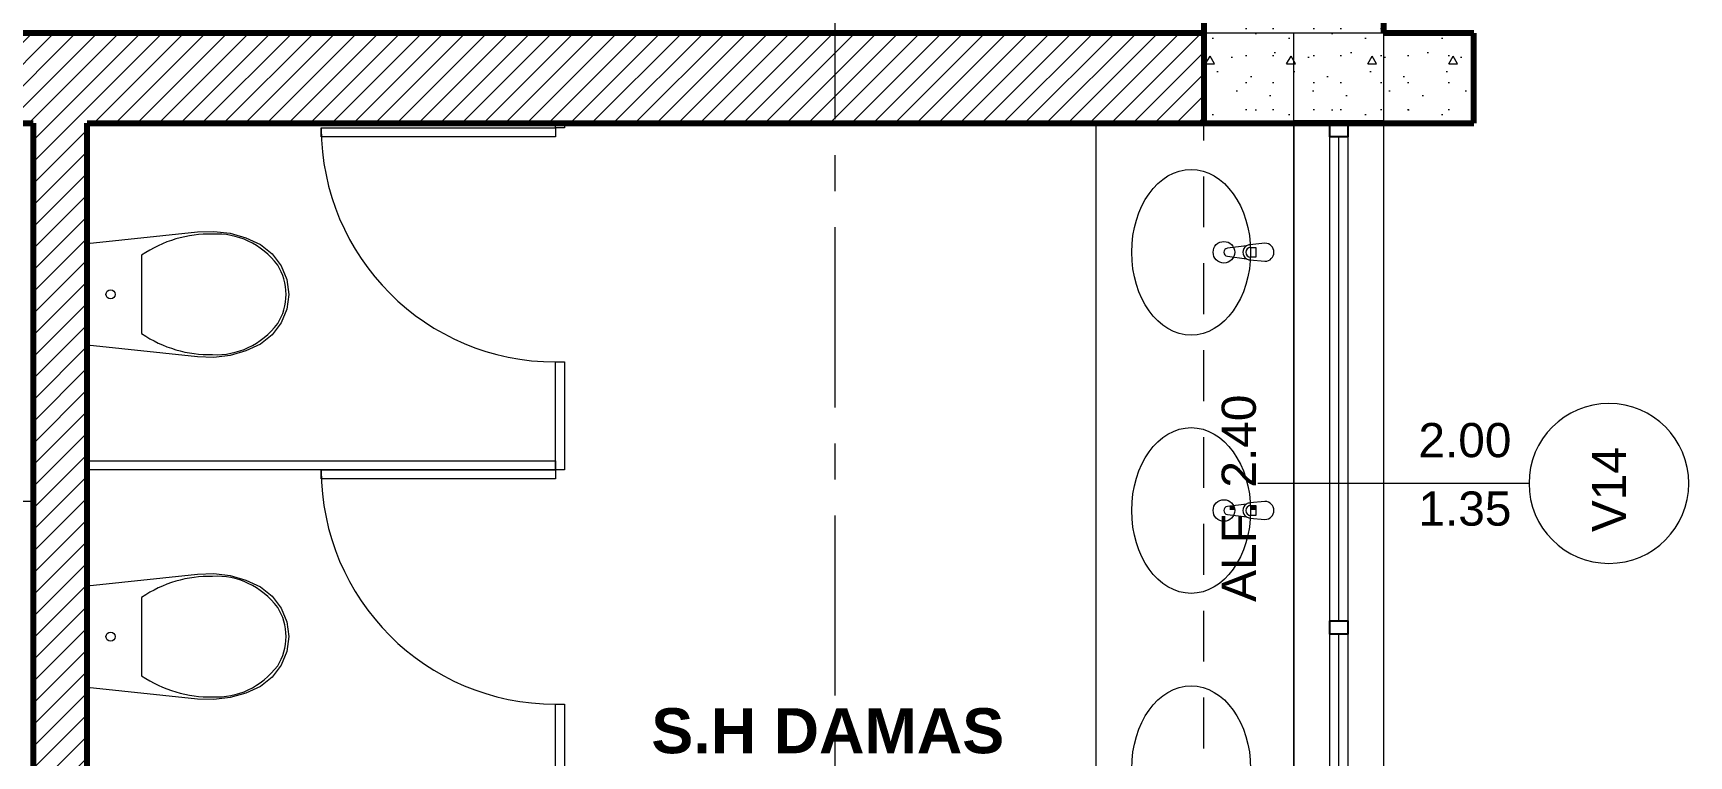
# Model space of a CAD drawing. Header units: inches. Extents: x -38 to 5698, y -33 to 92.
# Drawn here: x 232.82 to 237.417, y 18.344 to 20.35 of the extents above; entities that cross this region are included whole.
import ezdxf

# ---------------------------------------------------------------- set-up
doc = ezdxf.new("R2010")
doc.units = ezdxf.units.IN
doc.header["$MEASUREMENT"] = 0
doc.set_wipeout_variables(frame=1)
for name, pattern in [('Hidden Line', [0.195611, 0.141111, -0.0545]), ('Línea Oculta', [0.195611, 0.141111, -0.0545]), ('Punto & Raya', [0.65, 0.5, -0.075, 0, -0.075]), ('Rayas', [0.282222, 0.141111, -0.141111]), ('Wipeout_Contour', [1, 0, -1])]:
    doc.linetypes.add(name, pattern=pattern)
for name, color, linetype in [('02 _ ARQ _ ALB _ Ejes Generales', 7, 'Continuous'), ('02 _ ARQ _ ZON _ Espacio.3D', 7, 'Continuous'), ('08 _ STR _ EXT _ 06 Columnas', 7, 'Continuous'), ('08 _ STR _ EXT _ 06 Elementos de Fachada', 7, 'Continuous'), ('08 _ STR _ EXT _ 07 Losa Aligerada', 7, 'Continuous'), ('08 _ STR _ EXT _ 09 Vigas', 7, 'Continuous'), ('Estructura - 04 MURO', 253, 'Continuous'), ('Interior - Sanitarios', 7, 'Continuous'), ('Marcador - Secciones', 251, 'Continuous')]:
    doc.layers.add(name, color=color, linetype=linetype)
doc.styles.add('Estilo_Generado_4', font='swisse.ttf')
doc.styles.add('Estilo_Generado_8', font='arialbd.ttf')
pattern_1 = [(0, (185.00002, 3e-09), (0, 0.3897114), [0.024375, -0.200625]), (0, (185.11252, 0.19486), (0, 0.3897114), [0.024375, -0.200625]), (60, (185.00002, 3e-09), (-0.3375, 0.1948557), [0.024375, -0.200625]), (60, (185.22502, 3e-09), (-0.3375, 0.1948557), [0.024375, -0.200625]), (120, (185.0244, 3e-09), (0.3375, 0.1948557), [0.024375, -0.200625]), (120, (185.2494, 3e-09), (0.3375, 0.1948557), [0.024375, -0.200625]), (0, (185.00002, 0.0375), (0, 0.075), [0, -0.075, 0, -0.1125]), (45, (185.03752, 0.0375), (-0.05303301, 0.05303301), [0, -0.05625, 0, -0.09375])]
pattern_2 = [(45, (185.000023, 3e-09), (-0.030052038, 0.030052038), [])]

msp = doc.modelspace()

# ---------------------------------------------------------------- hatches: boundary and pattern name
at = {"layer": '08 _ STR _ EXT _ 06 Elementos de Fachada', "linetype": 'Continuous', "lineweight": 9}
h = msp.add_hatch(dxfattribs=at)
h.set_pattern_fill('HORMIGÓN_EN_MASA_0002', color=250, style=0, pattern_type=2)
h.set_pattern_definition(pattern_1)
h.paths.add_polyline_path([(236.57, 20.1), (236.82, 20.1), (236.82, 20.35), (236.57, 20.35)])

# ---------------------------------------------------------------- linework, layer by layer
at = {"layer": '02 _ ARQ _ ALB _ Ejes Generales', "color": 252, "linetype": 'Punto & Raya', "lineweight": 13}
msp.add_line((236.32, 3.05), (236.32, 44.9), dxfattribs=at)
at = {"layer": '02 _ ARQ _ ZON _ Espacio.3D', "color": 254, "linetype": 'Continuous', "lineweight": 0, "flags": 128}
msp.add_lwpolyline([(205.07, 17.4), (229.57, 17.4), (229.57, 16.25), (230.77, 16.25), (230.77, 15.5372), (232.42, 15.5372), (232.42, 15.1499), (233.32, 15.1499), (233.3204, 17.1), (232.82, 17.1), (232.82, 19.05), (230.67, 19.05), (230.67, 20.35), (231.67, 20.35), (231.67, 22.25), (231.17, 22.25), (231.17, 22.7), (231.67, 22.7), (231.67, 24.4), (231.17, 24.4), (231.17, 24.85), (231.67, 24.85), (231.67, 29.7), (208.07, 29.7)], dxfattribs=at)
at = {"layer": '02 _ ARQ _ ZON _ Espacio.3D', "color": 9, "linetype": 'Continuous', "lineweight": 5, "flags": 128}
msp.add_lwpolyline([(232.97, 20.1), (232.97, 17.2499), (234.295, 17.2499), (234.295, 17.0999), (233.32, 17.0999), (233.32, 16.1999), (236.32, 16.1999), (236.32, 16.4), (236.07, 16.4), (236.07, 16.9), (235.57, 16.9), (235.57, 17.4), (236.32, 17.4), (236.32, 20.1)], close=True, dxfattribs=at)
at = {"layer": '08 _ STR _ EXT _ 06 Columnas', "color": 7, "linetype": 'Continuous', "lineweight": 80, "flags": 128}
msp.add_lwpolyline([(236.57, 20.1), (236.57, 20.1)], dxfattribs=at)
at = {"layer": '08 _ STR _ EXT _ 06 Elementos de Fachada', "color": 7, "linetype": 'Continuous', "lineweight": 80, "flags": 128}
for points in [[(236.82, 20.35), (236.57, 20.35)], [(236.82, 20.1), (236.82, 20.35)], [(236.57, 20.1), (236.82, 20.1)]]:
    msp.add_lwpolyline(points, dxfattribs=at)
at = {"layer": '08 _ STR _ EXT _ 07 Losa Aligerada', "color": 7, "linetype": 'Rayas', "lineweight": 18, "flags": 128}
msp.add_lwpolyline([(193.22, 11.97, 1.049431), (198.7936, 6.3), (209.6002, 6.3), (209.6002, 6.2005), (214.7981, 6.2005), (214.7981, 7.2), (222.07, 7.2), (222.07, 5.6637), (223.2699, 5.6637), (223.2699, 4.2), (228.3699, 4.2), (228.3699, 5.6637), (229.57, 5.6637), (229.57, 7.2), (236.57, 7.2), (236.57, 14.9999), (236.57, 15.1499), (236.5699, 15.1499), (236.5699, 15.7999), (236.57, 15.7999), (236.57, 18.1001), (236.57, 20.35), (234.07, 20.35), (231.67, 20.35), (231.67, 22.35), (231.67, 22.6), (231.67, 24.5), (231.67, 24.75), (231.67, 26.75), (236.57, 26.75), (236.57, 29.7), (236.57, 35.2005), (236.57, 39.9), (228.67, 39.9), (223.5529, 39.9), (223.5529, 40.9), (218.9324, 40.9), (218.9324, 39.9), (208.37, 39.9), (208.37, 41.4352), (207.42, 41.4352), (207.42, 42.9), (202.22, 42.9), (202.22, 41.4352), (201.2699, 41.4352), (201.2699, 39.9), (196.27, 39.9), (196.27, 41.1), (192.87, 41.1), (192.87, 37.7), (194.07, 37.7), (194.07, 33.9), (193.17, 33.9), (193.17, 21.2663), (193.22, 21.2663)], format="xyb", close=True, dxfattribs=at)
at = {"layer": '08 _ STR _ EXT _ 07 Losa Aligerada', "color": 7, "linetype": 'Continuous', "lineweight": 18, "flags": 128}
msp.add_lwpolyline([(228.3699, 4.4445), (229.37, 4.4445), (229.37, 7.2), (236.57, 7.2), (236.57, 14.9999), (236.57, 15.1499), (236.5699, 15.1499), (236.5699, 15.7999), (236.57, 15.7999), (236.57, 18.1001), (236.57, 20.35), (234.07, 20.35), (231.67, 20.35), (231.67, 22.35), (231.67, 22.6), (231.67, 24.5), (231.67, 24.75), (231.67, 26.75), (236.07, 26.75), (236.57, 26.75), (236.57, 39.9)], dxfattribs=at)
at = {"layer": '08 _ STR _ EXT _ 09 Vigas', "color": 251, "linetype": 'Hidden Line', "lineweight": 13}
msp.add_line((236.57, 7.2), (236.57, 20.35), dxfattribs=at)
at = {"layer": 'Estructura - 04 MURO', "color": 251, "linetype": 'Línea Oculta', "lineweight": 13}
msp.add_line((236.52, 20.35), (236.37, 20.35), dxfattribs=at)
msp.add_line((236.52, 20.35), (236.37, 20.35), dxfattribs=at)
at = {"layer": 'Estructura - 04 MURO', "color": 7, "linetype": 'Continuous', "lineweight": 80}
for p, q in [((236.42, 20.1), (236.32, 20.1)), ((236.42, 20.1), (236.32, 20.1)), ((236.47, 20.1), (236.42, 20.1)), ((236.47, 20.1), (236.42, 20.1)), ((236.47, 20.1), (236.42, 20.1)), ((236.57, 20.1), (236.47, 20.1)), ((236.57, 20.1), (236.47, 20.1))]:
    msp.add_line(p, q, dxfattribs=at)
at = {"layer": 'Estructura - 04 MURO', "color": 165, "linetype": 'Continuous', "lineweight": 15}
for p, q in [((236.32, 18.1001), (236.32, 20.1)), ((236.57, 18.1001), (236.57, 20.1)), ((236.42, 18.7188), (236.42, 20.0625)), ((236.445, 18.7188), (236.445, 20.0625)), ((236.47, 20.0625), (236.47, 18.7188)), ((236.9731, 19.1), (236.22, 19.1)), ((236.42, 18.1376), (236.42, 18.6813)), ((236.445, 18.1376), (236.445, 18.6813)), ((236.47, 18.6813), (236.47, 18.1376))]:
    msp.add_line(p, q, dxfattribs=at)
at = {"layer": 'Estructura - 04 MURO', "color": 165, "linetype": 'Continuous', "lineweight": 25}
for p, q in [((236.42, 20.0625), (236.42, 20.1)), ((236.47, 20.1), (236.47, 20.0625)), ((236.47, 20.0625), (236.42, 20.0625)), ((236.42, 18.7), (236.42, 18.7188)), ((236.42, 18.7188), (236.47, 18.7188)), ((236.47, 18.7188), (236.47, 18.7)), ((236.42, 18.6813), (236.42, 18.7)), ((236.47, 18.6813), (236.42, 18.6813)), ((236.47, 18.7), (236.47, 18.6813))]:
    msp.add_line(p, q, dxfattribs=at)
at = {"layer": 'Estructura - 04 MURO', "color": 251, "linetype": 'Continuous', "lineweight": 13, "flags": 128}
msp.add_lwpolyline([(237.195, 18.8781, 1), (237.195, 19.322, 1)], format="xyb", close=True, dxfattribs=at)
at = {"layer": 'Interior - Sanitarios', "color": 205, "linetype": 'Continuous', "lineweight": 13}
for p, q in [((235.77, 20.1), (235.77, 17.95)), ((235.77, 20.1), (236.32, 20.1)), ((236.32, 20.1), (236.32, 17.95)), ((236.2002, 19.7553), (236.2151, 19.7553)), ((236.2151, 19.7281), (236.2002, 19.7281)), ((236.2151, 19.7553), (236.2151, 19.7281)), ((236.2002, 19.0386), (236.2151, 19.0386)), ((236.2151, 19.0386), (236.2151, 19.0114)), ((236.2151, 19.0114), (236.2002, 19.0114))]:
    msp.add_line(p, q, dxfattribs=at)
at = {"layer": 'Interior - Sanitarios', "color": 251, "linetype": 'Continuous', "lineweight": 13}
for p, q in [((233.1214, 19.6249), (233.1214, 19.7339)), ((233.1214, 19.516), (233.1214, 19.6249)), ((233.1214, 18.6749), (233.1214, 18.7839)), ((233.1214, 18.566), (233.1214, 18.6749))]:
    msp.add_line(p, q, dxfattribs=at)
at = {"layer": 'Interior - Sanitarios', "color": 175, "linetype": 'Continuous', "lineweight": 13}
for p, q in [((234.27, 19.1499), (234.27, 19.4374)), ((234.27, 19.4374), (234.295, 19.4374)), ((234.295, 19.4374), (234.295, 19.1499)), ((234.27, 19.1374), (234.27, 19.1499)), ((234.295, 19.1374), (234.27, 19.1374)), ((234.295, 19.1499), (234.295, 19.1374)), ((234.27, 18.1999), (234.27, 18.4874)), ((234.27, 18.4874), (234.295, 18.4874)), ((234.295, 18.4874), (234.295, 18.1999))]:
    msp.add_line(p, q, dxfattribs=at)
at = {"layer": 'Interior - Sanitarios', "color": 175, "linetype": 'Continuous', "lineweight": 13, "flags": 128}
for points in [[(234.295, 20.0874), (234.27, 20.0874), (234.27, 20.0999), (234.295, 20.0999)], [(232.97, 19.1374), (232.97, 19.1624), (234.27, 19.1624), (234.27, 19.1374)]]:
    msp.add_lwpolyline(points, close=True, dxfattribs=at)
at = {"layer": 'Interior - Sanitarios', "color": 7, "linetype": 'Continuous', "lineweight": 13, "flags": 128}
for points in [[(234.27, 20.0624), (233.62, 20.0624), (233.62, 20.0874), (234.27, 20.0874)], [(234.27, 19.1124), (233.62, 19.1124), (233.62, 19.1374), (234.27, 19.1374)]]:
    msp.add_lwpolyline(points, close=True, dxfattribs=at)
at = {"layer": 'Interior - Sanitarios', "color": 251, "linetype": 'Continuous', "lineweight": 13, "flags": 128}
for points in [[(233.3667, 19.7944), (233.4103, 19.7819), (233.4513, 19.7629), (233.4839, 19.7373), (233.5088, 19.7043), (233.5246, 19.666), (233.53, 19.6249), (233.5246, 19.5839), (233.5088, 19.5456), (233.4839, 19.5125), (233.4513, 19.4869), (233.4103, 19.4679), (233.3667, 19.4555), (233.3218, 19.45), (233.2766, 19.4516), (232.97, 19.484), (232.97, 19.7659), (233.2766, 19.7983), (233.3218, 19.7998)], [(233.3667, 18.8444), (233.4103, 18.8319), (233.4513, 18.8129), (233.4839, 18.7873), (233.5088, 18.7543), (233.5246, 18.716), (233.53, 18.6749), (233.5246, 18.6339), (233.5088, 18.5956), (233.4839, 18.5625), (233.4513, 18.5369), (233.4103, 18.5179), (233.3667, 18.5055), (233.3218, 18.5), (233.2766, 18.5016), (232.97, 18.534), (232.97, 18.8159), (233.2766, 18.8483), (233.3218, 18.8498)]]:
    msp.add_lwpolyline(points, close=True, dxfattribs=at)
at = {"layer": 'Interior - Sanitarios', "color": 205, "linetype": 'Continuous', "lineweight": 13, "flags": 128}
for points in [[(236.24, 19.7667), (236.198, 19.7627, 0.12102), (236.1885, 19.7594), (236.1356, 19.7528, 0.882566), (236.1356, 19.7306), (236.1885, 19.7239, 0.12102), (236.198, 19.7207), (236.24, 19.7167, 1)], [(236.24, 19.05), (236.198, 19.046, 0.12102), (236.1885, 19.0427), (236.1356, 19.0361, 0.882566), (236.1356, 19.0139), (236.1885, 19.0073, 0.12102), (236.198, 19.004), (236.24, 19, 1)]]:
    msp.add_lwpolyline(points, format="xyb", close=True, dxfattribs=at)
at = {"layer": 'Interior - Sanitarios', "color": 205, "linetype": 'Continuous', "lineweight": 13}
for centre in [(236.1261, 19.7417), (236.1261, 19.025)]:
    msp.add_circle(centre, 0.03, dxfattribs=at)
at = {"layer": 'Interior - Sanitarios', "color": 251, "linetype": 'Continuous', "lineweight": 13}
for centre in [(233.035, 19.6249), (233.035, 18.6749)]:
    msp.add_circle(centre, 0.0127, dxfattribs=at)
at = {"layer": 'Interior - Sanitarios', "color": 7, "linetype": 'Continuous', "lineweight": 13}
for centre in [(234.27, 20.0874), (234.27, 19.1374)]:
    msp.add_arc(centre, 0.65, 180, 270, dxfattribs=at)
at = {"layer": 'Interior - Sanitarios', "color": 205, "linetype": 'Continuous', "lineweight": 13}
for centre, radius, start, end in [((236.1999, 19.7417), 0.0211, 122.771, 237.229), ((236.2002, 19.7417), 0.0136, 90, 270), ((236.1999, 19.025), 0.0211, 122.771, 237.229), ((236.2002, 19.025), 0.0136, 90, 270)]:
    msp.add_arc(centre, radius, start, end, dxfattribs=at)
for centre in [(236.035, 19.7417), (236.035, 19.025), (236.035, 18.3083)]:
    msp.add_ellipse(centre, major_axis=(0, 0.23), ratio=0.717391, dxfattribs=at)
at = {"layer": 'Interior - Sanitarios', "color": 251, "linetype": 'Continuous', "lineweight": 13}
for centre, major_axis, start_param, end_param in [((233.3094, 19.3668), (0, 0.4253), 6.259569, 6.81259), ((233.3308, 19.5355), (0, 0.2569), 5.438328, 6.338917), ((233.4012, 19.6241), (0, 0.1385), 4.71825, 5.344893), ((233.4012, 19.6257), (0, 0.1385), 4.079884, 4.706528), ((233.3308, 19.7144), (0, 0.2569), 3.085865, 3.986454), ((233.3094, 19.883), (0, 0.4253), 2.61219, 3.165211), ((233.3094, 18.4168), (0, 0.4253), 6.259569, 6.81259), ((233.3308, 18.5855), (0, 0.2569), 5.438328, 6.338917), ((233.4012, 18.6741), (0, 0.1385), 4.71825, 5.344893), ((233.4012, 18.6757), (0, 0.1385), 4.079884, 4.706528), ((233.3308, 18.7644), (0, 0.2569), 3.085865, 3.986454), ((233.3094, 18.933), (0, 0.4253), 2.61219, 3.165211)]:
    msp.add_ellipse(centre, major_axis=major_axis, ratio=0.875546, start_param=start_param, end_param=end_param, dxfattribs=at)

# ---------------------------------------------------------------- texts
at = {"layer": '02 _ ARQ _ ZON _ Espacio.3D', "color": 252, "lineweight": 25, "insert": (235.0262, 18.4762), "char_height": 0.125, "attachment_point": 2, "style": 'Estilo_Generado_8'}
msp.add_mtext('\\A1;{\\pqc;\\pt0;\\fArial|b1|i0|c0|p34;S.H DAMAS}', dxfattribs=at)
at = {"layer": 'Estructura - 04 MURO', "color": 251, "lineweight": 25, "char_height": 0.095, "attachment_point": 7, "style": 'Estilo_Generado_4'}
for s, insert, rotation in [('\\A1;{\\pql;\\pt0;\\fSwis721 Ex BT|b0|i0|c0|p34;ALF: 2.40\\fSwis721 Ex BT|b0|i0|c0|p34;\\A1{\\H.66x;\\S^  ;}\\fSwis721 Ex BT|b0|i0|c0|p34;\\fSwis721 Ex BT|b0|i0|c0|p34;}', (236.2425, 18.7713), 89.9997), ('\\A1;{\\pql;\\pt0;\\fSwis721 Ex BT|b0|i0|c0|p34;2.00\\fSwis721 Ex BT|b0|i0|c0|p34;\\A1{\\H.66x;\\S^  ;}\\fSwis721 Ex BT|b0|i0|c0|p34;\\fSwis721 Ex BT|b0|i0|c0|p34;}', (236.666, 19.1451), 359.9997), ('\\A1;{\\pql;\\pt0;\\fSwis721 Ex BT|b0|i0|c0|p34;V14\\fSwis721 Ex BT|b0|i0|c0|p34;\\fSwis721 Ex BT|b0|i0|c0|p34;\\fSwis721 Ex BT|b0|i0|c0|p34;}', (237.2425, 18.965), 89.9997), ('\\A1;{\\pql;\\pt0;\\fSwis721 Ex BT|b0|i0|c0|p34;1.35\\fSwis721 Ex BT|b0|i0|c0|p34;\\A1{\\H.66x;\\S^  ;}\\fSwis721 Ex BT|b0|i0|c0|p34;\\fSwis721 Ex BT|b0|i0|c0|p34;}', (236.666, 18.9551), 359.9997)]:
    msp.add_mtext(s, dxfattribs=dict(at, insert=insert, rotation=rotation))

# ---------------------------------------------------------------- next in the draw order: wipeouts: each hides what was drawn before it
at = {"color": 254, "linetype": 'Wipeout_Contour', "lineweight": 0, "ltscale": 6626.746294}
msp.add_wipeout([(230.82, 20.1), (236.07, 20.1), (236.07, 20.35), (230.82, 20.35)], dxfattribs=at).dxf.layer = 'Estructura - 04 MURO'

# ---------------------------------------------------------------- next in the draw order: hatches: boundary and pattern name
at = {"layer": '08 _ STR _ EXT _ 06 Columnas', "linetype": 'Continuous', "lineweight": 9}
h = msp.add_hatch(dxfattribs=at)
h.set_pattern_fill('HORMIGÓN_EN_MASA_0002', style=0, pattern_type=2)
h.set_pattern_definition(pattern_1)
h.paths.add_polyline_path([(236.07, 20.7), (236.07, 20.1), (236.57, 20.1), (236.57, 20.35), (236.57, 20.35), (236.57, 20.7)])
at = {"layer": 'Estructura - 04 MURO', "linetype": 'Continuous', "lineweight": 5}
h = msp.add_hatch(dxfattribs=at)
h.set_pattern_fill('LADRILLO_COMÚN_0002', color=252, style=0, pattern_type=2)
h.set_pattern_definition(pattern_2)
h.paths.add_polyline_path([(230.82, 20.1), (236.07, 20.1), (236.07, 20.35), (230.82, 20.35)])

# ---------------------------------------------------------------- next in the draw order: linework, layer by layer
at = {"layer": '08 _ STR _ EXT _ 06 Columnas', "color": 7, "linetype": 'Continuous', "lineweight": 80, "flags": 128}
msp.add_lwpolyline([(236.57, 20.35), (236.57, 20.7), (236.07, 20.7), (236.07, 20.1), (236.57, 20.1)], dxfattribs=at)
at = {"layer": '08 _ STR _ EXT _ 09 Vigas', "color": 251, "linetype": 'Hidden Line', "lineweight": 13}
msp.add_line((236.07, 17.4), (236.07, 20.35), dxfattribs=at)
at = {"layer": 'Estructura - 04 MURO', "color": 7, "linetype": 'Continuous', "lineweight": 80, "flags": 128}
for points in [[(236.07, 20.35), (230.67, 20.35)], [(230.82, 20.1), (232.82, 20.1)], [(232.97, 20.1), (236.07, 20.1)]]:
    msp.add_lwpolyline(points, dxfattribs=at)
at = {"layer": 'Marcador - Secciones', "color": 251, "linetype": 'Punto & Raya', "lineweight": 13}
msp.add_line((235.0454, 46.2111), (235.0454, 0.9472), dxfattribs=at)

# ---------------------------------------------------------------- next in the draw order: wipeouts: each hides what was drawn before it
at = {"color": 254, "linetype": 'Wipeout_Contour', "lineweight": 0, "ltscale": 6624.476056}
msp.add_wipeout([(232.97, 17.2499), (232.97, 20.1), (232.82, 20.1), (232.82, 17.2499)], dxfattribs=at).dxf.layer = 'Estructura - 04 MURO'

# ---------------------------------------------------------------- next in the draw order: hatches: boundary and pattern name
at = {"layer": 'Estructura - 04 MURO', "linetype": 'Continuous', "lineweight": 5}
h = msp.add_hatch(dxfattribs=at)
h.set_pattern_fill('LADRILLO_COMÚN_0002', color=252, style=0, pattern_type=2)
h.set_pattern_definition(pattern_2)
h.paths.add_polyline_path([(232.97, 17.2499), (232.97, 20.1), (232.82, 20.1), (232.82, 17.2499)])

# ---------------------------------------------------------------- next in the draw order: linework, layer by layer
at = {"layer": 'Estructura - 04 MURO', "color": 7, "linetype": 'Continuous', "lineweight": 80, "flags": 128}
for points in [[(232.82, 20.1), (232.82, 17.0999)], [(232.97, 17.2499), (232.97, 20.1)]]:
    msp.add_lwpolyline(points, dxfattribs=at)

doc.saveas('drawing.dxf')
